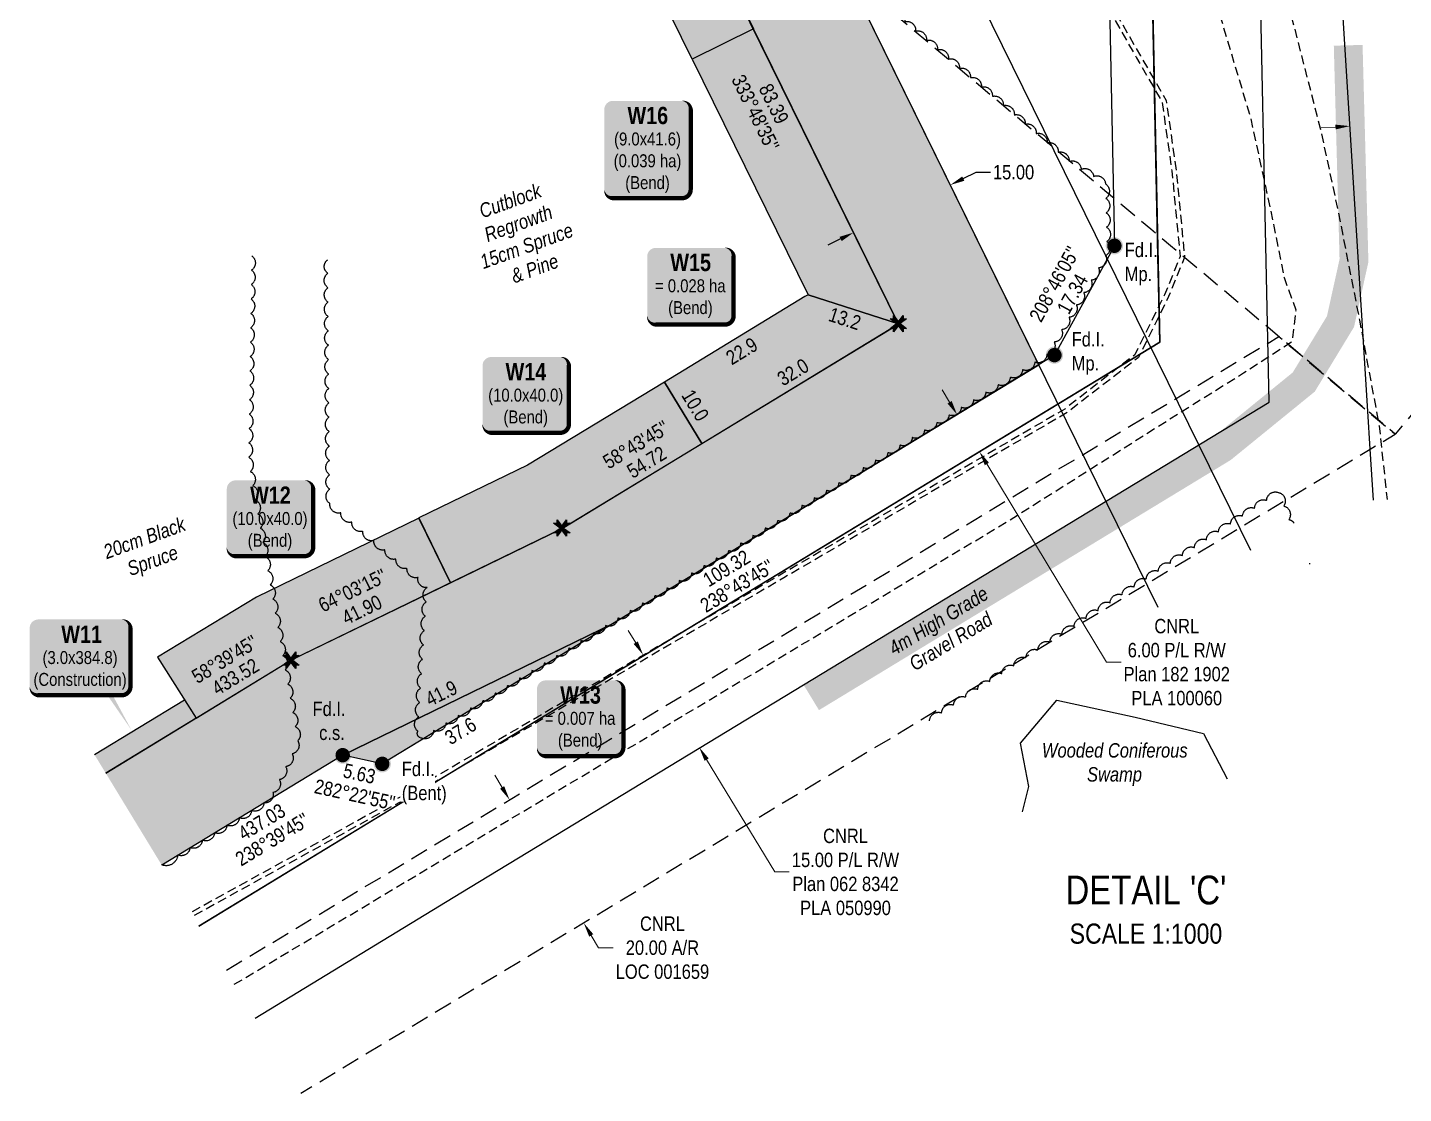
# Model space of a CAD drawing. Extents: x 351064 to 358960, y 6048061 to 6054858.
# Drawn here: x 355888 to 356844, y 6049968 to 6050709 of the extents above; entities that cross this region are included whole.
import ezdxf
from ezdxf.enums import TextEntityAlignment as Align

# ---------------------------------------------------------------- set-up
doc = ezdxf.new("R2010")
doc.units = 0
doc.header["$LTSCALE"] = 5
doc.header["$PDSIZE"] = 0.5
for name, pattern in [('0', [1, 1, 0]), ('foc-ACCESSROAD', [3.75, 2.5, -1.25]), ('UG_PIPE', [1.875, 1.25, -0.625])]:
    doc.linetypes.add(name, pattern=pattern)
doc.layers.get('Defpoints').update_dxf_attribs({"color": 9})
for name, color, linetype in [('AS-PIPE-UG', 44, 'UG_PIPE'), ('AS-ROADS', 254, 'Continuous'), ('C-AR', 13, 'foc-ACCESSROAD'), ('C-RW', 13, 'Continuous'), ('C-WS', 13, 'foc-ACCESSROAD'), ('DETAIL-T', 7, 'Continuous'), ('L-BD1', 253, 'Continuous'), ('L-MON', 1, 'Continuous'), ('P-PROPOSED', 10, 'Continuous'), ('P-PROPOSED-H', 21, 'Continuous'), ('P-TEMP-BLOCKS', 250, 'Continuous'), ('P-TEMP-BLUE', 146, 'Continuous'), ('P-TEMP-BLUE-T', 146, 'Continuous'), ('P-TXT', 4, 'Continuous'), ('T-BUSH', 110, '0'), ('T-BUSH-T', 110, 'Continuous'), ('WETLAND', 143, 'Continuous'), ('WETLAND-T', 146, 'Continuous')]:
    doc.layers.add(name, color=color, linetype=linetype)
for name, color, linetype, lineweight in [('C-AR-T', 13, 'Continuous', 9), ('C-RW-T', 13, 'Continuous', 9), ('T-TEXT', 48, 'Continuous', 18)]:
    doc.layers.add(name, color=color, linetype=linetype, lineweight=lineweight)
doc.layers.add('P-TEMP-BLUE-H', color=7, linetype='Continuous', true_color=0x99e6ff)
doc.styles.add('80', font='ARIALN.TTF', dxfattribs={"height": 10})
doc.styles.add('80CG', font='ARIALN.TTF', dxfattribs={"height": 10})
doc.styles.add('80L', font='ARIALN.TTF', dxfattribs={"height": 10})
doc.styles.add('80LS', font='ARIALNI.TTF', dxfattribs={"height": 10})
doc.styles.add('BOLD', font='ARIALNB.TTF')
doc.dimstyles.new('Compass 5 000', dxfattribs={"dimscale": 5, "dimtxt": 9, "dimasz": 2, "dimexe": 0.2, "dimexo": 0.0625, "dimgap": 0.5, "dimtad": 0, "dimtih": 1, "dimtoh": 1, "dimzin": 0, "dimdsep": 46, "dimtxsty": '80CG', "dimcen": 0.1, "dimse1": 1, "dimse2": 1, "dimclrd": 256, "dimclrt": 256, "dimaunit": 1, "dimadec": 4, "dimazin": 0, "dimtfac": 0.06, "dimtofl": 0, "dimtmove": 0, "dimatfit": 1, "dimfxl": 0.2, "dimtolj": 1, "dimtzin": 0, "dimlwd": -1, "dimarcsym": 0})

# ---------------------------------------------------------------- blocks, each defined once
blk = doc.blocks.new('fdia')
at = {"color": 255, "const_width": 1}
blk.add_lwpolyline([(-0.5, 0, 1), (0.5, 0, 1)], format="xyb", close=True, dxfattribs=at)
blk = doc.blocks.new('Fdiaa')
blk.add_blockref('fdia', (0, 0))
blk = doc.blocks.new('fdib')
at = {"color": 1, "const_width": 1.6}
blk.add_lwpolyline([(-0.4, 0, 1), (0.4, 0, 1)], format="xyb", close=True, dxfattribs=at)
at = {"color": 1}
blk.add_circle((0, 0), 0.8, dxfattribs=at)
blk = doc.blocks.new('Fdibb')
blk.add_blockref('fdib', (0, 0))
blk = doc.blocks.new('fdicc')
for name in ['Fdibb', 'Fdiaa']:
    blk.add_blockref(name, (0, 0))
blk = doc.blocks.new('FDI')
blk.add_blockref('fdicc', (0, 0))
blk = doc.blocks.new('*D452')
at = {"layer": 'C-RW-T', "transparency": 16777216}
for p, q in [((356310.28, 6050281.48), (356305.09, 6050290.03)), ((356359.55, 6050200.29), (356406.94, 6050122.2)), ((356406.94, 6050122.2), (356416.94, 6050122.2))]:
    blk.add_line(p, q, dxfattribs=at)
for points in [[(356311.7, 6050282.34), (356308.86, 6050280.61), (356315.47, 6050272.93)], [(356360.98, 6050201.15), (356358.13, 6050199.42), (356354.36, 6050208.83)]]:
    blk.add_solid(points, dxfattribs=at)
at = {"layer": 'Defpoints', "color": 0, "transparency": 16777216}
for p in [(356612.06, 6050452.91), (356650.95, 6050388.82), (356354.36, 6050208.83)]:
    blk.add_point(p, dxfattribs=at)
at = {"layer": 'C-RW-T', "transparency": 16777216, "insert": (356456.02, 6050122.2), "char_height": 10, "attachment_point": 5, "style": '80CG'}
blk.add_mtext('\\A1;CNRL\\P15.00 P/L R/W\\PPlan 062 8342\\PPLA 050990', dxfattribs=at)
blk = doc.blocks.new('*D453')
at = {"layer": 'C-RW-T', "transparency": 16777216}
for p, q in [((356528.36, 6050448.47), (356523.19, 6050457.03)), ((356554.24, 6050405.63), (356637.46, 6050267.91)), ((356637.46, 6050267.91), (356647.46, 6050267.91))]:
    blk.add_line(p, q, dxfattribs=at)
for points in [[(356529.79, 6050449.33), (356526.93, 6050447.6), (356533.53, 6050439.91)], [(356555.67, 6050406.49), (356552.82, 6050404.77), (356549.07, 6050414.19)]]:
    blk.add_solid(points, dxfattribs=at)
at = {"layer": 'Defpoints', "color": 0, "transparency": 16777216}
for p in [(356552.46, 6050451.35), (356533.53, 6050439.91), (356568, 6050425.63)]:
    blk.add_point(p, dxfattribs=at)
at = {"layer": 'C-RW-T', "transparency": 16777216, "insert": (356686.16, 6050267.91), "char_height": 10, "attachment_point": 5, "style": '80CG'}
blk.add_mtext('\\A1;CNRL\\P6.00 P/L R/W\\PPlan 182 1902\\PPLA 100060', dxfattribs=at)
blk = doc.blocks.new('*D455')
at = {"layer": 'C-RW-T', "transparency": 16777216}
for p, q in [((356796.45, 6050639.69), (356786.47, 6050639.06)), ((356891.21, 6050645.64), (356909.02, 6050646.75))]:
    blk.add_line(p, q, dxfattribs=at)
for points in [[(356796.35, 6050641.35), (356796.56, 6050638.02), (356806.43, 6050640.31)], [(356891.11, 6050647.3), (356891.32, 6050643.97), (356881.23, 6050645.01)]]:
    blk.add_solid(points, dxfattribs=at)
at = {"layer": 'Defpoints', "color": 0, "transparency": 16777216}
for p in [(356875.99, 6050728.54), (356801.19, 6050723.84), (356881.23, 6050645.01)]:
    blk.add_point(p, dxfattribs=at)
at = {"layer": 'C-RW-T', "transparency": 16777216, "insert": (356948.11, 6050646.75), "char_height": 10, "attachment_point": 5, "style": '80CG', "bg_fill": 3, "box_fill_scale": 1.1, "bg_fill_color": 256, "bg_fill_true_color": 13158600, "bg_fill_transparency": 0}
blk.add_mtext('\\A1;CNRL\\P15.00 P/L R/W\\PPlan 072 1315\\PPLA 041280', dxfattribs=at)
blk = doc.blocks.new('TEMP')
h = blk.add_hatch(color=255)
h.dxf.hatch_style = 1
h.paths.add_polyline_path([(0, 0.25), (-0.67, 1.15), (-0.67, 0.67), (-1.15, 0.67), (-0.25, 0), (-1.15, -0.67), (-0.67, -0.67), (-0.67, -1.15), (0, -0.25), (0.67, -1.15), (0.67, -0.67), (1.15, -0.67), (0.25, 0), (1.15, 0.67), (0.67, 0.67), (0.67, 1.15)])
h.paths.add_polyline_path([(0.57, 0.85), (0.57, 0.57), (0.85, 0.57), (0.08, 0), (0.85, -0.57), (0.57, -0.57), (0.57, -0.85), (0, -0.08), (-0.57, -0.85), (-0.57, -0.57), (-0.85, -0.57), (-0.08, 0), (-0.85, 0.57), (-0.57, 0.57), (-0.57, 0.85), (0, 0.08)], flags=16)
h = blk.add_hatch(color=1)
h.dxf.hatch_style = 1
h.paths.add_polyline_path([(0, 0.08), (-0.57, 0.85), (-0.57, 0.57), (-0.85, 0.57), (-0.08, 0), (-0.85, -0.57), (-0.57, -0.57), (-0.57, -0.85), (0, -0.08), (0.57, -0.85), (0.57, -0.57), (0.85, -0.57), (0.08, 0), (0.85, 0.57), (0.57, 0.57), (0.57, 0.85)])
at = {"color": 1}
for p, q in [((-0.08, 0), (0.08, 0)), ((0, 0.08), (0, -0.08))]:
    blk.add_line(p, q, dxfattribs=at)
at = {"color": 255, "flags": 128}
blk.add_lwpolyline([(-0.25, 0), (-1.15, 0.67), (-0.67, 0.67), (-0.67, 1.15), (0, 0.25), (0.67, 1.15), (0.67, 0.67), (1.15, 0.67), (0.25, 0), (1.15, -0.67), (0.67, -0.67), (0.67, -1.15), (0, -0.25), (-0.67, -1.15), (-0.67, -0.67), (-1.15, -0.67)], close=True, dxfattribs=at)
at = {"color": 1, "flags": 128}
blk.add_lwpolyline([(-0.08, 0), (-0.85, 0.57), (-0.57, 0.57), (-0.57, 0.85), (0, 0.08), (0.57, 0.85), (0.57, 0.57), (0.85, 0.57), (0.08, 0), (0.85, -0.57), (0.57, -0.57), (0.57, -0.85), (0, -0.08), (-0.57, -0.85), (-0.57, -0.57), (-0.85, -0.57)], close=True, dxfattribs=at)
blk = doc.blocks.new('*U456')
at = {"true_color": 0x99e6ff}
h = blk.add_hatch(color=141, dxfattribs=at)
edge = h.paths.add_edge_path()
edge.add_line((-24, -34.15), (24, -34.15))
edge.add_arc((24, -28.15), 6, 270, 360)
edge.add_line((30, -28.15), (30, 12.5))
edge.add_arc((24, 12.5), 6, 0, 90)
edge.add_line((24, 18.5), (-24, 18.5))
edge.add_arc((-24, 12.5), 6, 90, 180)
edge.add_line((-30, 12.5), (-30, -28.15))
edge.add_arc((-24, -28.15), 6, 180, 270)
at = {"color": 250, "flags": 128}
blk.add_lwpolyline([(-24, -34.15, 3, 3, 0), (24, -34.15, 3, 3, 0.414214), (30, -28.15, 3, 3, 0), (30, 12.5, 3, 0, 0.414214), (24, 18.5, 0, 0, 0), (-24, 18.5, 0, 0, 0.414214), (-30, 12.5, 0, 0, 0), (-30, -28.15, 0, 3, 0.414214)], format="xyseb", close=True, dxfattribs=at)
at = {"flags": 128}
blk.add_lwpolyline([(-29.59, -22.29, 0, 7.5, 0), (0, 0, 0, 0, 0)], format="xyseb", dxfattribs=at)
at = {"color": 250}
for tag, p, height, style in [('TEMP_AREA_W1_001', (-9.21, 2.24), 12, 'BOLD'), ('ENTER_TEXT_001', (-30.66, -12.47), 9, '80')]:
    blk.add_attdef(tag, p, '', height=height, dxfattribs=dict(at, style=style))
blk = doc.blocks.new('*U457')
at = {"true_color": 0x99e6ff}
h = blk.add_hatch(color=141, dxfattribs=at)
edge = h.paths.add_edge_path()
edge.add_line((-24, -34.82), (24, -34.82))
edge.add_arc((24, -28.82), 6, 270, 360)
edge.add_line((30, -28.82), (30, 12.5))
edge.add_arc((24, 12.5), 6, 0, 90)
edge.add_line((24, 18.5), (-24, 18.5))
edge.add_arc((-24, 12.5), 6, 90, 180)
edge.add_line((-30, 12.5), (-30, -28.82))
edge.add_arc((-24, -28.82), 6, 180, 270)
at = {"color": 250, "flags": 128}
blk.add_lwpolyline([(-24, -34.82, 3, 3, 0), (24, -34.82, 3, 3, 0.414214), (30, -28.82, 3, 3, 0), (30, 12.5, 3, 0, 0.414214), (24, 18.5, 0, 0, 0), (-24, 18.5, 0, 0, 0.414214), (-30, 12.5, 0, 0, 0), (-30, -28.82, 0, 3, 0.414214)], format="xyseb", close=True, dxfattribs=at)
at = {"flags": 128}
blk.add_lwpolyline([(-29.59, -22.29, 0, 7.5, 0), (0, 0, 0, 0, 0)], format="xyseb", dxfattribs=at)
at = {"color": 250}
for tag, p, height, style in [('TEMP_AREA_W1_001', (-9.21, 2.24), 12, 'BOLD'), ('ENTER_TEXT_001', (-30.66, -12.47), 9, '80')]:
    blk.add_attdef(tag, p, '', height=height, dxfattribs=dict(at, style=style))
blk = doc.blocks.new('*D460')
at = {"layer": 'Defpoints', "color": 0, "transparency": 16777216}
for p in [(356506.92, 6050644.13), (356439.64, 6050611.04), (356528.9, 6050599.44)]:
    blk.add_point(p, dxfattribs=at)
at = {"layer": 'P-TXT', "transparency": 16777216}
for p, q in [((356537.88, 6050603.85), (356546.85, 6050608.26)), ((356546.85, 6050608.26), (356556.85, 6050608.26)), ((356452.65, 6050561.93), (356443.68, 6050557.52))]:
    blk.add_line(p, q, dxfattribs=at)
for points in [[(356537.14, 6050605.35), (356538.61, 6050602.36), (356528.9, 6050599.44)], [(356451.92, 6050563.43), (356453.39, 6050560.44), (356461.62, 6050566.35)]]:
    blk.add_solid(points, dxfattribs=at)
at = {"layer": 'P-TXT', "transparency": 16777216, "insert": (356572.79, 6050608.26), "char_height": 10, "attachment_point": 5, "style": '80CG'}
blk.add_mtext('\\A1;15.00', dxfattribs=at)
blk = doc.blocks.new('*D523')
at = {"layer": 'C-AR-T', "transparency": 16777216}
for p, q in [((356217.49, 6050180.92), (356212.33, 6050189.49)), ((356279.36, 6050078.14), (356284.52, 6050069.57)), ((356284.52, 6050069.57), (356294.52, 6050069.57))]:
    blk.add_line(p, q, dxfattribs=at)
for points in [[(356218.91, 6050181.78), (356216.06, 6050180.06), (356222.64, 6050172.35)], [(356280.79, 6050079), (356277.94, 6050077.28), (356274.21, 6050086.71)]]:
    blk.add_solid(points, dxfattribs=at)
at = {"layer": 'Defpoints', "color": 0, "transparency": 16777216}
for p in [(356208.04, 6050163.56), (356274.21, 6050086.71), (356259.6, 6050077.92)]:
    blk.add_point(p, dxfattribs=at)
at = {"layer": 'C-AR-T', "transparency": 16777216, "insert": (356328.84, 6050069.57), "char_height": 10, "attachment_point": 5, "style": '80CG'}
blk.add_mtext('\\A1;CNRL\\P20.00 A/R\\PLOC 001659', dxfattribs=at)
blk = doc.blocks.new('*U536')
at = {"true_color": 0x99e6ff}
h = blk.add_hatch(color=141, dxfattribs=at)
edge = h.paths.add_edge_path()
edge.add_line((-24, -49.1), (24, -49.1))
edge.add_arc((24, -43.1), 6, 270, 360)
edge.add_line((30, -43.1), (30, 12.5))
edge.add_arc((24, 12.5), 6, 0, 90)
edge.add_line((24, 18.5), (-24, 18.5))
edge.add_arc((-24, 12.5), 6, 90, 180)
edge.add_line((-30, 12.5), (-30, -43.1))
edge.add_arc((-24, -43.1), 6, 180, 270)
at = {"color": 250, "flags": 128}
blk.add_lwpolyline([(-24, -49.1, 3, 3, 0), (24, -49.1, 3, 3, 0.414214), (30, -43.1, 3, 3, 0), (30, 12.5, 3, 0, 0.414214), (24, 18.5, 0, 0, 0), (-24, 18.5, 0, 0, 0.414214), (-30, 12.5, 0, 0, 0), (-30, -43.1, 0, 3, 0.414214)], format="xyseb", close=True, dxfattribs=at)
at = {"flags": 128}
blk.add_lwpolyline([(-29.59, -22.29, 0, 7.5, 0), (0, 0, 0, 0, 0)], format="xyseb", dxfattribs=at)
at = {"color": 250}
for tag, p, height, style in [('TEMP_AREA_W1_001', (-9.21, 2.24), 12, 'BOLD'), ('ENTER_TEXT_001', (-30.66, -12.47), 9, '80')]:
    blk.add_attdef(tag, p, '', height=height, dxfattribs=dict(at, style=style))
blk = doc.blocks.new('*U535')
at = {"true_color": 0x99e6ff}
h = blk.add_hatch(color=141, dxfattribs=at)
edge = h.paths.add_edge_path()
edge.add_line((-29, -34.15), (29, -34.15))
edge.add_arc((29, -28.15), 6, 270, 360)
edge.add_line((35, -28.15), (35, 12.5))
edge.add_arc((29, 12.5), 6, 0, 90)
edge.add_line((29, 18.5), (-29, 18.5))
edge.add_arc((-29, 12.5), 6, 90, 180)
edge.add_line((-35, 12.5), (-35, -28.15))
edge.add_arc((-29, -28.15), 6, 180, 270)
at = {"color": 250, "flags": 128}
blk.add_lwpolyline([(-29, -34.15, 3, 3, 0), (29, -34.15, 3, 3, 0.414214), (35, -28.15, 3, 3, 0), (35, 12.5, 3, 0, 0.414214), (29, 18.5, 0, 0, 0), (-29, 18.5, 0, 0, 0.414214), (-35, 12.5, 0, 0, 0), (-35, -28.15, 0, 3, 0.414214)], format="xyseb", close=True, dxfattribs=at)
at = {"flags": 128}
blk.add_lwpolyline([(35.75, -58.41, 0, 7.5, 0), (0, 0, 0, 0, 0)], format="xyseb", dxfattribs=at)
at = {"color": 250}
for tag, p, height, style in [('TEMP_AREA_W1_001', (-9.21, 2.24), 12, 'BOLD'), ('ENTER_TEXT_001', (-30.66, -12.47), 9, '80')]:
    blk.add_attdef(tag, p, '', height=height, dxfattribs=dict(at, style=style))

msp = doc.modelspace()

# ---------------------------------------------------------------- hatches: boundary and pattern name
at = {"layer": 'P-PROPOSED-H'}
h = msp.add_hatch(color=256, dxfattribs=at)
h.dxf.hatch_style = 1
h.paths.add_polyline_path([(356308.845, 6050876.86), (356492.813, 6050502.827), (356259.039, 6050360.856), (356070.73, 6050269.23), (355942.073, 6050190.89), (355981.067, 6050126.852), (356106.708, 6050203.357), (356294.978, 6050294.963), (356590.371, 6050474.355), (356397.21, 6050867.077), (356714.149, 6051034.829), (356690.767, 6051079.006)])
at = {"layer": 'P-TEMP-BLUE-H'}
h = msp.add_hatch(color=256, dxfattribs=at)
h.dxf.hatch_style = 1
h.paths.add_polyline_path([(356308.903, 6050876.89), (356392.063, 6050707.815), (356349.453, 6050686.857), (356244.846, 6050899.539)])
h = msp.add_hatch(color=256, dxfattribs=at)
h.dxf.hatch_style = 1
h.paths.add_polyline_path([(356349.453, 6050686.857), (356429.977, 6050523.141), (356492.871, 6050502.858), (356392.063, 6050707.815)])
h = msp.add_hatch(color=256, dxfattribs=at)
h.dxf.hatch_style = 1
h.paths.add_polyline_path([(356427.833, 6050521.839), (356330.214, 6050462.555), (356356.159, 6050419.833), (356492.871, 6050502.858), (356429.977, 6050523.141)])
h = msp.add_hatch(color=256, dxfattribs=at)
h.dxf.hatch_style = 1
h.paths.add_polyline_path([(356181.571, 6050323.165), (356259.097, 6050360.887), (356356.159, 6050419.833), (356330.214, 6050462.555), (356235.138, 6050404.816), (356159.702, 6050368.111)])
h = msp.add_hatch(color=256, dxfattribs=at)
h.dxf.hatch_style = 1
h.paths.add_polyline_path([(356004.886, 6050229.137), (356070.73, 6050269.23), (356181.513, 6050323.134), (356159.644, 6050368.08), (356046.765, 6050313.156), (355978.157, 6050271.374)])
h = msp.add_hatch(color=256, dxfattribs=at)
h.dxf.hatch_style = 1
h.paths.add_polyline_path([(356106.708, 6050203.357), (356294.978, 6050294.963), (356134.198, 6050197.322)])
h = msp.add_hatch(color=256, dxfattribs=at)
h.dxf.hatch_style = 1
h.paths.add_polyline_path([(356004.886, 6050229.137), (355996.867, 6050241.808), (355934.276, 6050203.695), (355942.073, 6050190.89)])

# ---------------------------------------------------------------- linework, layer by layer
at = {"layer": 'AS-PIPE-UG', "flags": 128}
for points in [[(356723.416, 6050968.247), (356659.941, 6050934.023), (356613.255, 6050910.429), (356573.92, 6050893.104), (356564.695, 6050886.353), (356569.989, 6050856.266), (356581.911, 6050835.726), (356597.948, 6050802.334), (356623.123, 6050755.258), (356660.883, 6050689.122), (356678.84, 6050658.11), (356685.711, 6050609.618), (356691.615, 6050549.223), (356680.398, 6050521.867), (356659.495, 6050479.588), (356610.048, 6050441.31), (356413.151, 6050326.527), (356154.574, 6050175.119), (356002.644, 6050091.416)], [(356721.993, 6050970.887), (356658.553, 6050936.682), (356611.973, 6050913.142), (356572.413, 6050895.717), (356561.418, 6050887.672), (356567.128, 6050855.222), (356579.258, 6050834.322), (356595.273, 6050800.977), (356620.498, 6050753.807), (356658.283, 6050687.627), (356675.953, 6050657.112), (356682.733, 6050609.262), (356688.558, 6050549.672), (356677.663, 6050523.102), (356657.113, 6050481.537), (356608.368, 6050443.802), (356411.638, 6050329.117), (356153.093, 6050177.727), (356144.898, 6050173.212)], [(356746.535, 6050945.062), (356741.811, 6050949.521), (356764.984, 6050961.202), (356780.124, 6050931.816), (356780.124, 6050931.816), (356767.793, 6050925.778), (356736.818, 6050912.643), (356720.358, 6050874.95), (356731.055, 6050830.924), (356761.82, 6050731.862), (356786.287, 6050636.788), (356798.143, 6050581.646), (356813.128, 6050505.421), (356826.743, 6050432.044), (356832.289, 6050380.909)], [(356031.419, 6050044.16), (356569.388, 6050366.197), (356688.453, 6050441.352), (356732.488, 6050468.817), (356766.543, 6050490.967), (356769.038, 6050512.547), (356760.923, 6050534.862), (356753.928, 6050570.832), (356737.818, 6050645.312), (356717.228, 6050714.032), (356695.313, 6050796.882), (356680.243, 6050853.477), (356673.453, 6050876.017), (356668.408, 6050890.752), (356665.288, 6050907.507), (356686.063, 6050922.977), (356741.811, 6050949.521)], [(356130.678, 6050165.378), (356001.083, 6050093.98)]]:
    msp.add_lwpolyline(points, dxfattribs=at)
at = {"layer": 'AS-ROADS', "const_width": 19.987, "flags": 128}
msp.add_lwpolyline([(356432.412, 6050243.155), (356717.854, 6050416.54), (356774.391, 6050462.53), (356799.917, 6050504.551), (356809.279, 6050546.907), (356805.255, 6050696.448)], dxfattribs=at)
at = {"layer": 'C-AR', "flags": 128}
msp.add_lwpolyline([(356026.028, 6050053.979), (356757.078, 6050494.108), (356757.078, 6050494.108), (356818.932, 6050442.138), (356824.242, 6050437.687), (356838.005, 6050426.145), (356820.595, 6050415.661), (356077.59, 6049968.335)], dxfattribs=at)
at = {"layer": 'C-RW', "flags": 128}
for points in [[(356673.349, 6050305.937), (356397.316, 6050867.154), (356848.208, 6051105.8), (356998.045, 6051121.589), (357041.334, 6051157.021)], [(357089.456, 6051099.552), (357028.18, 6051049.398), (356803.783, 6051025.752), (356485.653, 6050857.373), (356737.316, 6050345.705)], [(356006.8, 6050084.591), (356149.765, 6050171.688), (356623.684, 6050459.499), (356674.332, 6050490.257), (356673.099, 6050549.503), (356665.881, 6050896.218), (356827.162, 6050981.58), (356813.133, 6051008.087), (356635.513, 6050914.077), (356642.823, 6050557.189), (356601.182, 6050481.228), (356134.198, 6050197.322), (356106.708, 6050203.357), (355981.067, 6050126.852)], [(356045.795, 6050020.55), (356188.831, 6050107.69), (356750.249, 6050448.638), (356741.86, 6050851.602), (356862.293, 6050915.345), (356827.22, 6050981.611), (356665.939, 6050896.249), (356674.39, 6050490.288), (356149.823, 6050171.719), (356006.802, 6050084.588)], [(356822.75, 6050380.519), (356820.534, 6050415.821), (356818.872, 6050442.292), (356797.062, 6050789.55), (356795.28, 6050817.9), (356870.082, 6050822.585), (356890.993, 6050489.576), (356895.204, 6050386.564)], [(356778.225, 6050336.597), (356778.837, 6050336.597)]]:
    msp.add_lwpolyline(points, dxfattribs=at)
at = {"layer": 'C-WS', "flags": 128}
msp.add_lwpolyline([(356890.993, 6050489.576), (356837.939, 6050426.304), (356824.18, 6050437.843), (356818.872, 6050442.292), (356757.499, 6050493.755), (356744.239, 6050504.869), (356681.798, 6050557.225), (356668.088, 6050568.719), (356637.627, 6050594.26), (356378.386, 6050811.63), (356471.184, 6050922.279), (356571.038, 6051041.397), (356763.701, 6051271.177), (357028.597, 6051049.049), (357087.05, 6051000.054), (357208.316, 6050898.354), (357223.255, 6050885.862), (356895.367, 6050494.794), (356890.993, 6050489.576)], close=True, dxfattribs=at)
at = {"layer": 'P-PROPOSED', "flags": 128}
msp.add_lwpolyline([(355942.073, 6050190.89), (356070.73, 6050269.23), (356259.039, 6050360.856), (356492.813, 6050502.827), (356308.845, 6050876.86), (356690.767, 6051079.006), (356714.149, 6051034.829), (356397.21, 6050867.077), (356590.371, 6050474.355), (356294.978, 6050294.963), (356106.708, 6050203.357), (355981.067, 6050126.852)], dxfattribs=at)
at = {"layer": 'P-TEMP-BLUE', "flags": 128}
for points in [[(356308.903, 6050876.89), (356392.063, 6050707.815), (356349.453, 6050686.857), (356244.846, 6050899.539)], [(356349.453, 6050686.857), (356429.977, 6050523.141), (356492.871, 6050502.858), (356392.063, 6050707.815)], [(356427.833, 6050521.839), (356330.214, 6050462.555), (356356.159, 6050419.833), (356492.871, 6050502.858), (356429.977, 6050523.141), (356427.833, 6050521.839)], [(356004.886, 6050229.137), (356070.73, 6050269.23), (356181.513, 6050323.134), (356159.644, 6050368.08), (356046.765, 6050313.156), (355978.157, 6050271.374)], [(356106.708, 6050203.357), (356294.978, 6050294.963), (356134.198, 6050197.322)]]:
    msp.add_lwpolyline(points, close=True, dxfattribs=at)
for points in [[(356181.571, 6050323.165), (356259.097, 6050360.887), (356356.159, 6050419.833), (356330.214, 6050462.555), (356235.138, 6050404.816), (356159.702, 6050368.111), (356181.571, 6050323.165)], [(355934.276, 6050203.695), (355996.867, 6050241.808), (356004.886, 6050229.137), (355942.073, 6050190.89)]]:
    msp.add_lwpolyline(points, dxfattribs=at)
at = {"layer": 'T-BUSH', "flags": 128}
for points in [[(357086.392, 6051103.277, -0.5205671), (357078.638, 6051096.968, -0.5205671), (357070.884, 6051090.658, -0.5205671), (357063.129, 6051084.349, -0.5205671), (357055.375, 6051078.04, -0.5205671), (357047.621, 6051071.73, -0.5205671), (357039.867, 6051065.421, -0.5205671), (357031.155, 6051067.346, -0.5205671), (357022.16, 6051071.707, -0.5205671), (357013.971, 6051077.426, -0.5205671), (357005.835, 6051083.235, -0.5205671), (356997.699, 6051089.044, -0.5205671), (356989.563, 6051094.852, -0.5205671), (356981.427, 6051100.661, -0.5205671), (356973.291, 6051106.47, -0.5205671), (356965.155, 6051112.279, -0.5205671), (356957.019, 6051118.087, -0.5205671), (356948.883, 6051123.896, -0.5205671), (356940.747, 6051129.705, -0.5205671), (356932.611, 6051135.514, -0.5205671), (356924.475, 6051141.322, -0.5205671), (356916.34, 6051147.131, -0.5205671), (356908.204, 6051152.94, -0.5205671), (356900.068, 6051158.749, -0.5205671), (356891.932, 6051164.557, -0.5205671), (356883.796, 6051170.366, -0.5205671), (356875.66, 6051176.175, -0.5205671), (356867.524, 6051181.984, -0.5205671), (356859.388, 6051187.792, -0.5205671), (356851.252, 6051193.601, -0.5205671), (356843.116, 6051199.41, -0.5205671), (356834.98, 6051205.219, -0.5205671), (356826.844, 6051211.028, -0.5205671), (356818.709, 6051216.836, -0.5205671), (356810.762, 6051219.397, -0.5205671), (356803.356, 6051212.682, -0.5205671), (356795.95, 6051205.968, -0.5205671), (356788.543, 6051199.253, -0.5205671), (356781.137, 6051192.539, -0.5205671), (356773.731, 6051185.824, -0.5205671), (356766.325, 6051179.11, -0.5205671), (356758.919, 6051172.396, -0.5205671), (356751.513, 6051165.681, -0.5205671), (356744.107, 6051158.967, -0.5205671), (356736.7, 6051152.252, -0.5205671), (356729.294, 6051145.538, -0.5205671), (356721.888, 6051138.823, -0.5205671), (356714.482, 6051132.109, -0.5205671), (356707.076, 6051125.394, -0.5205671), (356699.67, 6051118.68, -0.5205671), (356692.264, 6051111.966, -0.5205671), (356684.857, 6051105.251, -0.5205671), (356677.451, 6051098.537, -0.5205671), (356670.045, 6051091.822, -0.5205671), (356662.978, 6051084.773, -0.5205671), (356656.369, 6051077.273, -0.5205671), (356649.759, 6051069.773, -0.5205671), (356643.15, 6051062.274, -0.5205671), (356636.54, 6051054.774, -0.5205671), (356629.93, 6051047.274, -0.5205671), (356623.321, 6051039.774, -0.5205671), (356616.711, 6051032.274, -0.5205671), (356610.102, 6051024.774, -0.5205671), (356603.492, 6051017.274, -0.5205671), (356596.883, 6051009.774, -0.5205671), (356590.273, 6051002.274, -0.5205671), (356583.663, 6050994.774, -0.5205671), (356577.054, 6050987.275, -0.5205671), (356570.444, 6050979.775, -0.5205671), (356563.835, 6050972.275, -0.5205671), (356557.225, 6050964.775, -0.5205671), (356550.616, 6050957.275, -0.5205671), (356544.006, 6050949.775, -0.5205671), (356537.396, 6050942.275, -0.5205671), (356530.787, 6050934.775, -0.5205671), (356524.177, 6050927.275, -0.5205671), (356517.568, 6050919.776, -0.5205671), (356510.958, 6050912.276, -0.5205671), (356504.349, 6050904.776, -0.5205671), (356497.739, 6050897.276, -0.5205671), (356491.129, 6050889.776, -0.5205671), (356484.52, 6050882.276, -0.5205671), (356477.91, 6050874.776, -0.5205671), (356471.301, 6050867.276, -0.5205671), (356464.691, 6050859.776, -0.5205671), (356458.082, 6050852.276, -0.5205671), (356451.472, 6050844.777, -0.5205671), (356444.863, 6050837.277, -0.5205671), (356437.621, 6050830.433, -0.5205671), (356429.879, 6050824.108, -0.5205671), (356422.137, 6050817.784, -0.5205671), (356414.396, 6050811.459, -0.5205671), (356406.654, 6050805.134, -0.5205671), (356399.661, 6050798.795, -0.5205671), (356407.161, 6050792.186, -0.5205671), (356414.661, 6050785.576, -0.5205671), (356422.161, 6050778.967, -0.5205671), (356429.661, 6050772.357, -0.5205671), (356437.16, 6050765.747, -0.5205671), (356444.66, 6050759.138, -0.5205671), (356452.16, 6050752.528, -0.5205671), (356459.66, 6050745.918, -0.5205671), (356467.16, 6050739.309, -0.5205671), (356474.66, 6050732.699, -0.5205671), (356482.16, 6050726.09, -0.5205671), (356489.659, 6050719.48, -0.5205671), (356497.159, 6050712.87, -0.5205671), (356504.718, 6050706.329, -0.5205671), (356512.338, 6050699.858, -0.5205671), (356519.958, 6050693.388, -0.5205671), (356527.578, 6050686.917, -0.5205671), (356535.198, 6050680.446, -0.5205671), (356542.818, 6050673.975, -0.5205671), (356550.438, 6050667.504, -0.5205671), (356558.058, 6050661.033, -0.5205671), (356565.677, 6050654.562, -0.5205671), (356573.297, 6050648.091, -0.5205671), (356580.917, 6050641.621, -0.5205671), (356588.537, 6050635.15, -0.5205671), (356596.157, 6050628.679, -0.5205671), (356603.777, 6050622.208, -0.5205671), (356611.397, 6050615.737, -0.5205671), (356619.725, 6050610.279, -0.5205671), (356628.413, 6050605.333, -0.5205671), (356636.667, 6050600.128, -0.5205671), (356636.906, 6050590.134, -0.5205671), (356637.146, 6050580.14, -0.5205671), (356637.386, 6050570.146, -0.5205671), (356637.625, 6050560.152, -0.5205671), (356636.932, 6050550.404, -0.5205671), (356631.809, 6050541.82, -0.5205671), (356626.686, 6050533.235, -0.5205671), (356621.562, 6050524.651, -0.5205671), (356616.439, 6050516.067, -0.5205671), (356611.316, 6050507.483, -0.5205671), (356606.193, 6050498.899, -0.5205671), (356601.07, 6050490.315, -0.5205671), (356595.947, 6050481.73, -0.5205671), (356587.579, 6050476.347, -0.5205671), (356579.064, 6050471.11, -0.5205671), (356570.549, 6050465.873, -0.5205671), (356562.034, 6050460.635, -0.5205671), (356553.519, 6050455.398, -0.5205671), (356545.005, 6050450.16, -0.5205671), (356536.49, 6050444.923, -0.5205671), (356527.975, 6050439.685, -0.5205671), (356519.46, 6050434.448, -0.5205671), (356510.945, 6050429.21, -0.5205671), (356502.43, 6050423.973, -0.5205671), (356493.915, 6050418.735, -0.5205671), (356485.4, 6050413.498, -0.5205671), (356476.885, 6050408.26, -0.5205671), (356468.37, 6050403.023, -0.5205671), (356459.855, 6050397.786, -0.5205671), (356451.34, 6050392.548, -0.5205671), (356442.826, 6050387.311, -0.5205671), (356434.311, 6050382.073, -0.5205671), (356425.796, 6050376.836, -0.5205671), (356417.281, 6050371.598, -0.5205671), (356408.766, 6050366.361, -0.5205671), (356400.251, 6050361.123, -0.5205671), (356391.736, 6050355.886, -0.5205671), (356383.221, 6050350.648, -0.5205671), (356374.693, 6050345.433, -0.5205671), (356366.16, 6050340.224, -0.5205671), (356357.627, 6050335.016, -0.5205671), (356349.095, 6050329.807, -0.5205671), (356340.562, 6050324.599, -0.5205671), (356332.029, 6050319.39, -0.5205671), (356323.497, 6050314.182, -0.5205671), (356314.964, 6050308.973, -0.5205671), (356306.431, 6050303.765, -0.5205671), (356297.899, 6050298.556, -0.5205671), (356289.366, 6050293.348, -0.5205671), (356280.833, 6050288.139, -0.5205671), (356272.301, 6050282.931, -0.5205671), (356263.768, 6050277.722, -0.5205671), (356255.236, 6050272.514, -0.5205671), (356246.703, 6050267.305, -0.5205671), (356238.17, 6050262.097, -0.5205671), (356229.638, 6050256.888, -0.5205671), (356221.105, 6050251.68, -0.5205671), (356212.572, 6050246.471, -0.5205671), (356204.04, 6050241.263, -0.5205671), (356195.507, 6050236.054, -0.5205671), (356186.974, 6050230.846, -0.5205671), (356178.442, 6050225.637, -0.5205671), (356169.909, 6050220.429, -0.5205671), (356161.376, 6050215.22, -0.5205671), (356158.899, 6050220.02, -0.5205671), (356159.554, 6050229.995, -0.5205671), (356160.209, 6050239.971, -0.5205671), (356160.863, 6050249.946, -0.5205671), (356161.518, 6050259.921, -0.5205671), (356162.172, 6050269.897, -0.5205671), (356162.827, 6050279.872, -0.5205671), (356163.481, 6050289.847, -0.5205671), (356164.136, 6050299.822, -0.5205671), (356164.79, 6050309.798, -0.5205671), (356165.445, 6050319.773, -0.5205671), (356159.047, 6050326.734, -0.5205671), (356151.385, 6050333.155, -0.5205671), (356143.722, 6050339.575, -0.5205671), (356136.06, 6050345.995, -0.5205671), (356128.398, 6050352.416, -0.5205671), (356120.735, 6050358.836, -0.5205671), (356113.073, 6050365.257, -0.5205671), (356105.41, 6050371.677, -0.5205671), (356097.788, 6050378.117, -0.5205671), (356097.701, 6050388.113, -0.5205671), (356097.613, 6050398.11, -0.5205671), (356097.526, 6050408.106, -0.5205671), (356097.438, 6050418.102, -0.5205671), (356097.351, 6050428.099, -0.5205671), (356097.263, 6050438.095, -0.5205671), (356097.176, 6050448.091, -0.5205671), (356097.088, 6050458.088, -0.5205671), (356097.001, 6050468.084, -0.5205671), (356096.913, 6050478.08, -0.5205671), (356096.826, 6050488.077, -0.5205671), (356096.738, 6050498.073, -0.5205671), (356096.65, 6050508.069, -0.5205671), (356096.563, 6050518.066, -0.5205671), (356096.475, 6050528.062, -0.5205671), (356096.388, 6050538.059, -0.5205671), (356096.306, 6050547.42, -0.5205671)], [(356043.524, 6050550.217, -0.5205671), (356043.372, 6050540.222, -0.5205671), (356043.22, 6050530.226, -0.5205671), (356043.069, 6050520.23, -0.5205671), (356042.917, 6050510.235, -0.5205671), (356042.765, 6050500.239, -0.5205671), (356042.613, 6050490.244, -0.5205671), (356042.461, 6050480.248, -0.5205671), (356042.309, 6050470.253, -0.5205671), (356042.157, 6050460.257, -0.5205671), (356042.005, 6050450.261, -0.5205671), (356041.853, 6050440.266, -0.5205671), (356041.702, 6050430.27, -0.5205671), (356041.55, 6050420.275, -0.5205671), (356041.398, 6050410.279, -0.5205671), (356042.539, 6050400.387, -0.5205671), (356044.274, 6050390.542, -0.5205671), (356046.008, 6050380.696, -0.5205671), (356047.743, 6050370.851, -0.5205671), (356049.478, 6050361.006, -0.5205671), (356051.213, 6050351.161, -0.5205671), (356052.948, 6050341.316, -0.5205671), (356054.683, 6050331.471, -0.5205671), (356056.418, 6050321.626, -0.5205671), (356058.153, 6050311.781, -0.5205671), (356059.888, 6050301.936, -0.5205671), (356061.623, 6050292.091, -0.5205671), (356063.358, 6050282.246, -0.5205671), (356065.093, 6050272.401, -0.5205671), (356066.828, 6050262.556, -0.5205671), (356068.563, 6050252.711, -0.5205671), (356070.297, 6050242.866, -0.5205671), (356072.032, 6050233.021, -0.5205671), (356073.767, 6050223.176, -0.5205671), (356075.502, 6050213.331, -0.5205671), (356071.589, 6050204.296, -0.5205671), (356067.155, 6050195.337, -0.5205671), (356062.722, 6050186.377, -0.5205671), (356058.288, 6050177.417, -0.5205671), (356052.024, 6050170.142, -0.5205671), (356043.462, 6050164.983, -0.5205671), (356034.899, 6050159.824, -0.5205671), (356026.336, 6050154.665, -0.5205671), (356017.773, 6050149.506, -0.5205671), (356009.211, 6050144.347, -0.5205671), (356000.648, 6050139.188, -0.5205671), (355992.085, 6050134.03, -0.5205671), (355980.839, 6050127.254, -0.5205671)], [(356514.412, 6050227.211, -0.5205671), (356522.776, 6050232.681, -0.5205671), (356531.14, 6050238.15, -0.5205671), (356539.504, 6050243.62, -0.5205671), (356547.867, 6050249.089, -0.5205671), (356556.231, 6050254.558, -0.5205671), (356564.595, 6050260.028, -0.5205671), (356572.959, 6050265.497, -0.5205671), (356581.323, 6050270.967, -0.5205671), (356589.687, 6050276.436, -0.5205671), (356598.051, 6050281.905, -0.5205671), (356606.415, 6050287.375, -0.5205671), (356614.779, 6050292.844, -0.5205671), (356623.143, 6050298.314, -0.5205671), (356631.507, 6050303.783, -0.5205671), (356639.871, 6050309.253, -0.5205671), (356648.235, 6050314.722, -0.5205671), (356656.599, 6050320.191, -0.5205671), (356664.963, 6050325.661, -0.5205671), (356673.327, 6050331.13, -0.5205671), (356681.691, 6050336.6, -0.5205671), (356690.055, 6050342.069, -0.5205671), (356698.419, 6050347.539, -0.5205671), (356706.783, 6050353.008, -0.5205671), (356715.146, 6050358.477, -0.5205671), (356723.51, 6050363.947, -0.5205671), (356731.874, 6050369.416, -0.5205671), (356740.238, 6050374.886, -0.5205671), (356748.602, 6050380.355, -0.5205671), (356756.944, 6050385.756, -0.5205671), (356760.495, 6050376.414, -0.5205671), (356764.045, 6050367.073, -0.1857), (356767.623, 6050364.546, -0.1857)]]:
    msp.add_lwpolyline(points, format="xyb", dxfattribs=at)
at = {"layer": 'WETLAND', "flags": 128}
msp.add_lwpolyline([(356578.987, 6050164.07), (356583.37, 6050181.571), (356577.559, 6050211.683), (356602.738, 6050241.603), (356657.348, 6050229.829), (356704.812, 6050218.331), (356721.177, 6050186.798)], dxfattribs=at)

# ---------------------------------------------------------------- block references
at = {"layer": 'L-MON'}
for name, p, xscale, yscale, zscale in [('FDI', (356642.823, 6050557.189), 4.996755826393052, 4.996755826393052, 4.996755826393052), ('TEMP', (356492.737, 6050503.089), 4.998370300000004, 4.998370300000004, 4.998370300000004), ('FDI', (356601.182, 6050481.228), 4.996755826393052, 4.996755826393052, 4.996755826393052), ('TEMP', (356258.963, 6050361.118), 4.998370300000004, 4.998370300000004, 4.998370300000004), ('TEMP', (356070.788, 6050269.261), 4.998370300000004, 4.998370300000004, 4.998370300000004), ('FDI', (356106.708, 6050203.357), 4.998370300000004, 4.998370300000004, 4.998370300000004), ('FDI', (356134.198, 6050197.322), 4.998370300000004, 4.998370300000004, 4.998370300000004)]:
    msp.add_blockref(name, p, dxfattribs=dict(at, xscale=xscale, yscale=yscale, zscale=zscale))
at = {"layer": 'P-TEMP-BLOCKS'}
ref = msp.add_blockref('*U536', (356318.472, 6050639.352), dxfattribs=at)
ref.add_attrib('TEMP_AREA_W1_001', 'W16', (356304.561, 6050641.699), dxfattribs={"layer": '0', "color": 250, "height": 12, "style": 'BOLD'})
ref.add_attrib('ENTER_TEXT_001', '(9.0x41.6)', (356295.263, 6050626.882), dxfattribs={"layer": '0', "color": 250, "height": 9, "style": '80'})
ref.add_attrib('ENTER_TEXT_002', '(0.039 ha)', (356294.975, 6050611.728), dxfattribs={"layer": '0', "color": 250, "height": 9, "style": '80'})
ref.add_attrib('ENTER_TEXT_003', '(Bend)', (356303.005, 6050596.575), dxfattribs={"layer": '0', "color": 250, "height": 9, "style": '80'})
ref = msp.add_blockref('*U457', (356348.278, 6050537.249), dxfattribs=at)
ref.add_attrib('TEMP_AREA_W1_001', 'W15', (356334.334, 6050539.596), dxfattribs={"layer": '0', "color": 250, "height": 12, "style": 'BOLD'})
ref.add_attrib('ENTER_TEXT_001', '= 0.028 ha', (356323.709, 6050524.896), dxfattribs={"layer": '0', "color": 250, "height": 9, "style": '80'})
ref.add_attrib('ENTER_TEXT_002', '(Bend)', (356332.81, 6050509.742), dxfattribs={"layer": '0', "color": 250, "height": 9, "style": '80'})
ref = msp.add_blockref('*U456', (356233.87, 6050461.417), dxfattribs=at)
ref.add_attrib('TEMP_AREA_W1_001', 'W14', (356219.877, 6050463.661), dxfattribs={"layer": '0', "color": 250, "height": 12, "style": 'BOLD'})
ref.add_attrib('ENTER_TEXT_001', '(10.0x40.0)', (356207.794, 6050448.947), dxfattribs={"layer": '0', "color": 250, "height": 9, "style": '80'})
ref.add_attrib('ENTER_TEXT_002', '(Bend)', (356218.402, 6050433.794), dxfattribs={"layer": '0', "color": 250, "height": 9, "style": '80'})
ref = msp.add_blockref('*U456', (356056.201, 6050375.716), dxfattribs=at)
ref.add_attrib('TEMP_AREA_W1_001', 'W12', (356042.392, 6050377.96), dxfattribs={"layer": '0', "color": 250, "height": 12, "style": 'BOLD'})
ref.add_attrib('ENTER_TEXT_001', '(10.0x40.0)', (356030.125, 6050363.246), dxfattribs={"layer": '0', "color": 250, "height": 9, "style": '80'})
ref.add_attrib('ENTER_TEXT_002', '(Bend)', (356040.733, 6050348.093), dxfattribs={"layer": '0', "color": 250, "height": 9, "style": '80'})
ref = msp.add_blockref('*U535', (355924.256, 6050279.121), dxfattribs=at)
ref.add_attrib('TEMP_AREA_W1_001', 'W11', (355911.22, 6050281.366), dxfattribs={"layer": '0', "color": 250, "height": 12, "style": 'BOLD'})
ref.add_attrib('ENTER_TEXT_001', '(3.0x384.8)', (355898.18, 6050266.651), dxfattribs={"layer": '0', "color": 250, "height": 9, "style": '80'})
ref.add_attrib('ENTER_TEXT_002', '(Construction)', (355891.887, 6050251.491), dxfattribs={"layer": '0', "color": 250, "height": 9, "style": '80'})
ref = msp.add_blockref('*U456', (356271.705, 6050236.786), dxfattribs=at)
ref.add_attrib('TEMP_AREA_W1_001', 'W13', (356257.843, 6050239.133), dxfattribs={"layer": '0', "color": 250, "height": 12, "style": 'BOLD'})
ref.add_attrib('ENTER_TEXT_001', '= 0.007 ha', (356247.136, 6050224.433), dxfattribs={"layer": '0', "color": 250, "height": 9, "style": '80'})
ref.add_attrib('ENTER_TEXT_002', '(Bend)', (356256.238, 6050209.279), dxfattribs={"layer": '0', "color": 250, "height": 9, "style": '80'})

# ---------------------------------------------------------------- texts
at = {"layer": 'DETAIL-T', "color": 3, "insert": (356664.749, 6050095.935), "char_height": 19.98702, "width": 202.70608, "attachment_point": 5, "style": '80CG'}
msp.add_mtext("DETAIL 'C'\\P{\\H0.7x;SCALE 1:1000}", dxfattribs=at)
at = {"layer": 'L-BD1', "style": '80L'}
for s, height, rotation, p in [("333°48'35''", 9.99674, 296.1903, (356393.514, 6050649.583)), ('83.39', 9.9967, 296.1903, (356406.297, 6050655.87)), ("208°46'05''", 9.99674, 61.2684, (356601.184, 6050530.622)), ('17.34', 9.9967, 61.2684, (356613.675, 6050523.774)), ("58°43'45''", 9.9967, 31.2703, (356310.43, 6050419.079)), ('54.72', 9.9967, 31.2703, (356317.825, 6050406.903)), ('109.32', 9.9967, 31.2978, (356373.352, 6050333.137)), ("238°43'45''", 9.99674, 31.2978, (356380.752, 6050320.965)), ("64°03'15''", 9.9967, 25.9461, (356113.48, 6050317.829)), ('41.90', 9.9967, 25.9461, (356120.04, 6050304.346)), ("58°39'45''", 9.9967, 31.3378, (356024.748, 6050270.024)), ('433.52', 9.9967, 31.3378, (356032.157, 6050257.857)), ('5.63', 9.9967, 347.618, (356118.309, 6050190.575)), ("282°22'55''", 9.99674, 347.618, (356115.094, 6050175.929)), ("238°39'45''", 9.99674, 31.3378, (356057.828, 6050144.871)), ('437.03', 9.9967, 31.3378, (356050.419, 6050157.039))]:
    msp.add_text(s, height=height, rotation=rotation, dxfattribs=at).set_placement(p, align=Align.MIDDLE)
at = {"layer": 'L-MON', "attachment_point": 1, "style": '80L'}
for s, insert, char_height in [('Fd.I.\\PMp.', (356649.996, 6050559.296), 9.9967), ('Fd.I.\\PMp.', (356613.16, 6050497.265), 9.9967), ('\\pi1.0686;Fd.I.\\P\\pi5.6442;c.s.', (356084.711, 6050240.537), 9.99674)]:
    msp.add_mtext_dynamic_manual_height_columns(s, width=22.04407, gutter_width=50, heights=[0], dxfattribs=dict(at, insert=insert, char_height=char_height))
at = {"layer": 'P-TEMP-BLUE', "style": '80L'}
for s, rotation, p in [('41.9', 25.9461, (356175.222, 6050246.372)), ('37.6', 31.2703, (356188.577, 6050220.174))]:
    msp.add_text(s, height=9.9967, rotation=rotation, dxfattribs=at).set_placement(p, align=Align.MIDDLE)
at = {"layer": 'P-TEMP-BLUE-T', "style": '80L'}
for s, rotation, p in [('13.2', 342.125187, (356455.575, 6050506.553)), ('22.9', 31.2703, (356383.953, 6050484.08)), ('32.0', 31.2716, (356419.556, 6050469.447)), ('10.0', 301.2703, (356351.731, 6050446.383))]:
    msp.add_text(s, height=9.9967, rotation=rotation, dxfattribs=at).set_placement(p, align=Align.MIDDLE)
at = {"layer": 'T-BUSH-T', "attachment_point": 2, "rotation": 20, "style": '80LS'}
for s, insert, char_height, width in [('{\\C48;Cutblock\\PRegrowth}\\P15cm Spruce\\P& Pine', (356221.321, 6050593.142), 9.99677, 67.28835), ('20cm Black\\PSpruce', (355967.24, 6050358.947), 9.9968, 59.90329)]:
    msp.add_mtext(s, dxfattribs=dict(at, insert=insert, char_height=char_height, width=width))
at = {"layer": 'T-TEXT', "insert": (356484.502, 6050280.705), "char_height": 9.99351, "attachment_point": 1, "rotation": 31.275557, "style": '80L'}
msp.add_mtext_dynamic_manual_height_columns('\\pi0.33756;{\\fArial Narrow|b0|i1|c0|p34;4m High Grade \\P\\pi6.8886;Gravel Road}', width=77.49427, gutter_width=50, heights=[0], dxfattribs=at)
at = {"layer": 'WETLAND-T', "insert": (356592.115, 6050211.681), "char_height": 9.99351, "attachment_point": 1, "style": '80L'}
msp.add_mtext_dynamic_manual_height_columns('\\pi0.3998;{\\fArial Narrow|b0|i1|c0|p34;Wooded Coniferous \\P\\pi31.706;Swamp}', width=100.5234, gutter_width=50, heights=[0], dxfattribs=at)

# ---------------------------------------------------------------- dimensions: what is measured, and where the dimension line sits
at = {"layer": 'C-AR-T'}
dim = msp.add_linear_dim(base=(356274.207, 6050086.708), p1=(356208.041, 6050163.559), p2=(356259.602, 6050077.915), angle=301.050083, text='CNRL\\P20.00 A/R\\PLOC 001659', dimstyle='Compass 5 000', dxfattribs=at)
dim.commit()
dim.dimension.update_dxf_attribs({"geometry": '*D523', "text_midpoint": (356328.837, 6050069.574), "dimtype": 161})
at = {"layer": 'C-RW-T'}
for base, p1, p2, angle, text, picture, middle in [((356354.363, 6050208.835), (356612.057, 6050452.912), (356650.952, 6050388.818), 301.251214, 'CNRL\\P15.00 P/L R/W\\PPlan 062 8342\\PPLA 050990', '*D452', (356456.024, 6050122.199)), ((356533.53, 6050439.908), (356568.005, 6050425.626), (356552.463, 6050451.348), 121.14149, 'CNRL\\P6.00 P/L R/W\\PPlan 182 1902\\PPLA 100060', '*D453', (356686.16, 6050267.909))]:
    dim = msp.add_linear_dim(base=base, p1=p1, p2=p2, angle=angle, text=text, dimstyle='Compass 5 000', dxfattribs=at)
    dim.commit()
    dim.dimension.update_dxf_attribs({"geometry": picture, "text_midpoint": middle, "dimtype": 161})
at = {"layer": 'P-TXT'}
dim = msp.add_linear_dim(base=(356528.902, 6050599.437), p1=(356439.642, 6050611.039), p2=(356506.92, 6050644.13), angle=26.1903, text='15.00', dimstyle='Compass 5 000', dxfattribs=at)
dim.commit()
dim.dimension.update_dxf_attribs({"geometry": '*D460', "text_midpoint": (356572.787, 6050608.264), "dimtype": 161})

# ---------------------------------------------------------------- next in the draw order: texts
at = {"layer": 'L-MON', "insert": (356147.78, 6050198.761), "char_height": 9.9967, "attachment_point": 1, "style": '80L', "bg_fill": 3, "box_fill_scale": 1.1, "bg_fill_color": 256, "bg_fill_transparency": 0}
msp.add_mtext_dynamic_manual_height_columns('Fd.I.\\P(Bent)', width=22.04407, gutter_width=50, heights=[0], dxfattribs=at)

# ---------------------------------------------------------------- next in the draw order: dimensions: what is measured, and where the dimension line sits
at = {"layer": 'C-RW-T', "color": 5}
dim = msp.add_linear_dim(base=(356881.233, 6050645.01), p1=(356801.189, 6050723.84), p2=(356875.988, 6050728.537), angle=3.593144, text='CNRL\\P15.00 P/L R/W\\PPlan 072 1315\\PPLA 041280', dimstyle='Compass 5 000', override={"dimtfill": 1}, dxfattribs=at)
dim.commit()
dim.dimension.update_dxf_attribs({"geometry": '*D455', "text_midpoint": (356948.11, 6050646.755), "dimtype": 161})

doc.saveas('drawing.dxf')
